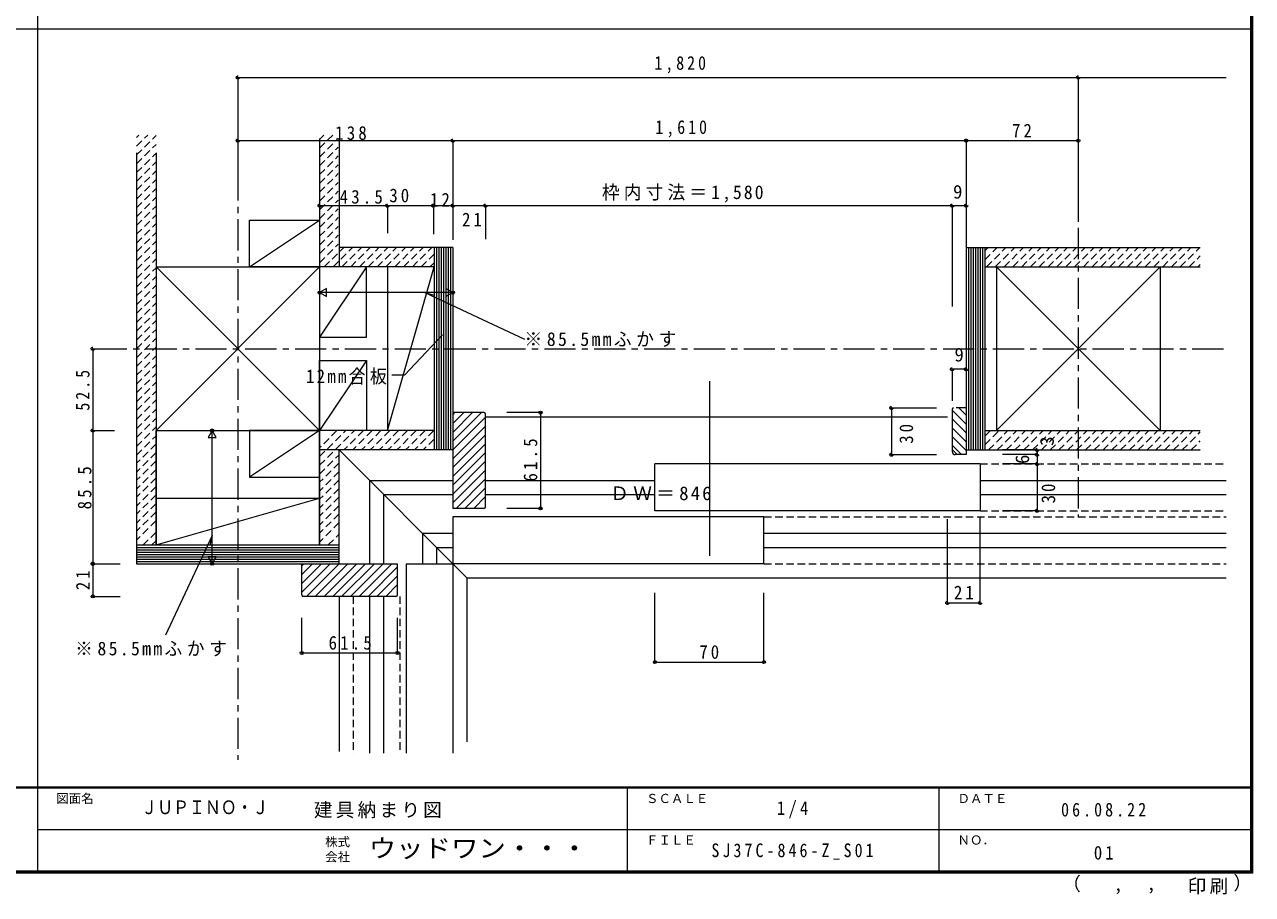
# Model space of a CAD drawing. Units: millimetres at full size, sheet at 1:4; details may follow other scales. Extents: x -800 to 760, y -574 to 557.
# Drawn here: x -28 to 760, y -574 to -16 of the extents above; entities that cross this region are included whole.
import ezdxf
from ezdxf.enums import TextEntityAlignment as Align

# ---------------------------------------------------------------- set-up
doc = ezdxf.new("R2010")
doc.units = ezdxf.units.MM
doc.header["$LTSCALE"] = 4
doc.header["$PDMODE"] = 32
doc.header["$PDSIZE"] = 2
doc.linetypes.add('CHAIN1', pattern=[8, 5, -1, 1, -1])
doc.linetypes.add('DASHED1', pattern=[1.8, 1.2, -0.6])
for name, color, linetype, lineweight in [('0-1_通り芯', 3, 'CHAIN1', 9), ('0-3_仕上', 7, 'Continuous', 9), ('0-A_文字', 3, 'DASHED1', 9), ('0-B_寸法', 3, 'Continuous', 9), ('0-E', 7, 'DASHED1', 9), ('F-0_F-0ﾚｲﾔ', 6, 'Continuous', 9), ('F-1_F-1ﾚｲﾔ', 6, 'Continuous', 9)]:
    doc.layers.add(name, color=color, linetype=linetype, lineweight=lineweight)
doc.layers.add('F-A_F-Aﾚｲﾔ', color=7, linetype='Continuous')
doc.styles.add('HG明朝B', font='')
doc.styles.add('ＭＳ ゴシック', font='')
doc.styles.get('HG明朝B').set_extended_font_data('HG明朝B')
doc.styles.get('ＭＳ ゴシック').set_extended_font_data('MS Gothic')

msp = doc.modelspace()

# ---------------------------------------------------------------- linework, layer by layer
at = {"layer": '0-1_通り芯'}
msp.add_line((648.179, -114.401), (648.179, -331.876), dxfattribs=at)
at = {"layer": '0-3_仕上'}
for p, q in [((-20, 527.333), (-20, -505.333)), ((595.679, -171.425), (595.679, -276.425)), ((411.406, -244.841), (411.406, -356.961)), ((376.406, -327.925), (376.406, -297.925)), ((585.179, -297.925), (585.179, -327.925)), ((202.133, -317.425), (202.133, -361.925)), ((246.633, -331.925), (246.633, -361.925)), ((446.406, -331.925), (246.633, -331.925)), ((227.133, -342.425), (227.133, -361.925)), ((446.406, -342.425), (743.233, -342.425)), ((236.133, -351.425), (236.133, -361.925)), ((446.406, -351.425), (743.233, -351.425)), ((216.633, -361.925), (216.633, -483.546)), ((446.406, -361.925), (246.633, -361.925)), ((202.133, -382.925), (202.133, -483.548))]:
    msp.add_line(p, q, dxfattribs=at)
msp.add_lwpolyline([(216.633, -361.925), (246.633, -361.925), (246.633, -483.546)], dxfattribs=at)
at = {"layer": '0-A_文字', "color": 7, "linetype": 'Continuous'}
for p, q in [((-800, -18.564), (760, -18.564)), ((161.133, -88.934), (161.133, -349.925)), ((173.633, -88.934), (173.633, -171.425)), ((43.633, -98.215), (43.633, -361.925)), ((56.133, -98.215), (56.133, -349.925)), ((246.633, -158.925), (173.633, -158.925)), ((234.633, -158.925), (234.633, -288.925)), ((236.133, -158.925), (236.133, -288.925)), ((237.633, -158.925), (237.633, -288.925)), ((239.133, -158.925), (239.133, -288.925)), ((240.633, -158.925), (240.633, -288.925)), ((242.133, -158.925), (242.133, -288.925)), ((243.633, -158.925), (243.633, -288.925)), ((245.133, -158.925), (245.133, -288.925)), ((246.633, -158.925), (246.633, -326.425)), ((576.179, -158.925), (576.179, -291.925)), ((576.179, -158.925), (726.525, -158.925)), ((577.679, -158.925), (577.679, -288.925)), ((579.179, -158.925), (579.179, -288.925)), ((580.679, -158.925), (580.679, -288.925)), ((582.179, -158.925), (582.179, -288.925)), ((583.679, -158.925), (583.679, -288.925)), ((585.179, -158.925), (585.179, -288.925)), ((586.679, -158.925), (586.679, -288.925)), ((588.179, -158.925), (588.179, -288.925)), ((56.133, -276.425), (161.133, -171.425)), ((56.133, -171.425), (161.133, -276.425)), ((56.133, -171.425), (161.133, -171.425)), ((234.633, -171.425), (161.133, -171.425)), ((588.179, -171.425), (726.525, -171.425)), ((595.679, -171.425), (700.679, -276.425)), ((700.679, -171.425), (700.679, -276.425)), ((228.634, -187.873), (234.634, -189.473)), ((228.634, -187.873), (292.614, -217.788)), ((240.096, -214.928), (215.556, -240.968)), ((215.556, -240.968), (207.556, -240.968)), ((266.633, -264.925), (246.633, -264.925)), ((267.633, -325.409), (267.633, -265.925)), ((564.179, -267.925), (267.633, -267.925)), ((567.179, -262.925), (567.179, -289.925)), ((576.179, -261.925), (569.772, -261.925)), ((56.133, -276.425), (161.133, -276.425)), ((56.133, -349.925), (56.133, -276.425)), ((234.633, -276.425), (161.133, -276.425)), ((161.133, -349.925), (161.133, -276.425)), ((588.179, -276.425), (726.525, -276.425)), ((184.633, -288.925), (161.133, -288.925)), ((173.633, -361.925), (173.633, -288.925)), ((255.633, -370.925), (173.633, -288.925)), ((246.633, -288.925), (173.633, -288.925)), ((173.633, -294.425), (173.633, -288.925)), ((576.179, -288.925), (588.179, -288.925)), ((588.179, -288.925), (726.525, -288.925)), ((585.179, -297.925), (376.406, -297.925)), ((576.179, -291.925), (569.279, -291.925)), ((193.133, -308.425), (246.633, -308.425)), ((193.133, -308.425), (193.133, -361.925)), ((267.633, -308.425), (376.406, -308.425)), ((585.179, -308.425), (743.233, -308.425)), ((56.133, -319.925), (161.133, -319.925)), ((56.133, -349.925), (161.133, -319.925)), ((202.133, -317.425), (246.633, -317.425)), ((267.633, -317.425), (376.406, -317.425)), ((585.179, -317.425), (743.233, -317.425)), ((266.633, -326.425), (246.633, -326.425)), ((585.179, -327.925), (376.406, -327.925)), ((446.406, -361.925), (446.406, -331.925)), ((92.186, -343.926), (62.27, -407.907)), ((92.186, -343.926), (90.586, -349.926)), ((43.633, -349.925), (173.633, -349.925)), ((43.633, -351.425), (173.633, -351.425)), ((43.633, -352.925), (173.633, -352.925)), ((43.633, -354.425), (173.633, -354.425)), ((43.633, -355.925), (173.633, -355.925)), ((43.633, -357.425), (173.633, -357.425)), ((43.633, -358.925), (173.633, -358.925)), ((43.633, -360.425), (173.633, -360.425)), ((43.633, -361.925), (176.633, -361.925)), ((149.633, -381.925), (149.633, -361.925)), ((172.583, -361.925), (211.133, -361.925)), ((211.133, -381.925), (211.133, -361.925)), ((255.633, -370.925), (255.633, -476.307)), ((255.633, -370.925), (743.233, -370.925)), ((210.116, -382.925), (150.633, -382.925)), ((173.633, -382.925), (173.633, -482.414)), ((193.133, -382.925), (193.133, -483.546))]:
    msp.add_line(p, q, dxfattribs=at)
at = {"layer": '0-A_文字', "linetype": 'Continuous'}
for p, q in [((108.633, -49.778), (108.633, -116.107)), ((108.633, -49.778), (743.233, -49.778)), ((648.179, -49.778), (648.179, -116.107)), ((108.633, -90.304), (213.133, -90.304)), ((173.633, -90.304), (173.633, -132.023)), ((213.133, -90.304), (576.179, -90.304)), ((246.633, -90.304), (246.633, -154.087)), ((576.179, -90.304), (576.179, -132.023)), ((161.133, -132.023), (161.133, -166.297)), ((161.133, -132.023), (204.633, -132.023)), ((204.633, -132.023), (567.179, -132.023)), ((204.633, -132.023), (204.633, -149.743)), ((234.133, -132.023), (234.133, -150.287)), ((267.633, -132.023), (267.633, -153.603)), ((567.179, -132.023), (567.179, -196.828)), ((567.179, -132.023), (576.179, -132.023)), ((576.179, -132.023), (576.179, -166.297)), ((15.498, -223.925), (15.498, -276.425)), ((15.498, -223.925), (29.355, -223.925)), ((576.179, -237.1), (576.179, -257.481)), ((246.633, -271.946), (253.653, -264.925)), ((246.633, -266.289), (247.996, -264.925)), ((246.633, -277.603), (259.31, -264.925)), ((246.633, -283.259), (264.967, -264.925)), ((246.633, -288.916), (267.633, -267.916)), ((528.268, -261.925), (528.268, -291.925)), ((528.268, -261.925), (557.067, -261.925)), ((576.179, -272.289), (567.179, -263.289)), ((576.179, -266.632), (571.472, -261.925)), ((246.633, -294.573), (267.633, -273.573)), ((576.179, -277.946), (567.179, -268.946)), ((576.179, -283.603), (567.179, -274.603)), ((15.498, -276.425), (29.355, -276.425)), ((15.498, -276.425), (15.498, -361.925)), ((246.633, -300.23), (267.633, -279.23)), ((576.179, -289.259), (567.179, -280.259)), ((246.633, -305.887), (267.633, -284.887)), ((246.633, -311.544), (267.633, -290.544)), ((573.188, -291.925), (567.179, -285.916)), ((570.531, -291.925), (567.179, -288.573)), ((621.758, -288.925), (599.605, -288.925)), ((246.633, -317.201), (267.633, -296.201)), ((528.268, -291.925), (557.067, -291.925)), ((246.633, -322.858), (267.633, -301.858)), ((248.722, -326.425), (267.633, -307.514)), ((254.379, -326.425), (267.633, -313.171)), ((260.035, -326.425), (267.633, -318.828)), ((564.179, -387.054), (564.179, -333.411)), ((585.179, -387.054), (585.179, -331.925)), ((15.498, -361.925), (29.355, -361.925)), ((156.653, -361.925), (149.633, -368.946)), ((150.996, -361.925), (149.633, -363.289)), ((162.31, -361.925), (149.633, -374.603)), ((167.967, -361.925), (149.633, -380.259)), ((173.624, -361.925), (152.624, -382.925)), ((179.28, -361.925), (158.28, -382.925)), ((184.937, -361.925), (163.937, -382.925)), ((190.594, -361.925), (169.594, -382.925)), ((196.251, -361.925), (175.251, -382.925)), ((201.908, -361.925), (180.908, -382.925)), ((207.565, -361.925), (186.565, -382.925)), ((211.133, -364.014), (192.222, -382.925)), ((211.133, -369.671), (197.879, -382.925)), ((211.133, -375.328), (203.535, -382.925)), ((564.179, -387.054), (585.179, -387.054))]:
    msp.add_line(p, q, dxfattribs=at)
at = {"layer": '0-A_文字'}
for p, q in [((43.633, -93.899), (50.739, -86.794)), ((43.633, -88.243), (45.082, -86.794)), ((43.633, -99.556), (56.133, -87.056)), ((43.633, -105.213), (56.133, -92.713)), ((161.133, -89.536), (163.876, -86.794)), ((161.133, -95.193), (169.532, -86.794)), ((161.133, -100.85), (173.133, -88.85)), ((161.133, -106.507), (173.133, -94.507)), ((43.633, -110.87), (56.133, -98.37)), ((161.133, -112.164), (173.133, -100.164)), ((43.633, -116.527), (56.133, -104.027)), ((43.633, -122.184), (56.133, -109.684)), ((161.133, -117.821), (173.133, -105.821)), ((43.633, -127.841), (56.133, -115.341)), ((161.133, -123.478), (173.133, -111.478)), ((161.133, -129.134), (173.133, -117.135)), ((43.633, -133.497), (56.133, -120.997)), ((161.133, -134.791), (173.133, -122.791)), ((43.633, -139.154), (56.133, -126.654)), ((43.633, -144.811), (56.133, -132.311)), ((161.133, -140.448), (173.133, -128.448)), ((43.633, -150.468), (56.133, -137.968)), ((161.133, -146.105), (173.133, -134.105)), ((161.133, -151.762), (173.133, -139.762)), ((43.633, -156.125), (56.133, -143.625)), ((43.633, -161.782), (56.133, -149.282)), ((161.133, -157.419), (173.133, -145.419)), ((43.633, -167.439), (56.133, -154.938)), ((161.133, -163.076), (173.133, -151.076)), ((161.133, -168.732), (173.133, -156.732)), ((43.633, -173.095), (56.133, -160.595)), ((164.097, -171.425), (176.597, -158.925)), ((169.753, -171.425), (182.253, -158.925)), ((175.41, -171.425), (187.91, -158.925)), ((181.067, -171.425), (193.567, -158.925)), ((186.724, -171.425), (199.224, -158.925)), ((192.381, -171.425), (204.881, -158.925)), ((198.038, -171.425), (210.538, -158.925)), ((203.695, -171.425), (216.195, -158.925)), ((209.352, -171.425), (221.851, -158.925)), ((215.008, -171.425), (227.508, -158.925)), ((220.665, -171.425), (233.165, -158.925)), ((226.322, -171.425), (234.633, -163.115)), ((588.179, -166.823), (596.076, -158.925)), ((588.179, -161.166), (590.419, -158.925)), ((589.233, -171.425), (601.733, -158.925)), ((594.89, -171.425), (607.39, -158.925)), ((600.547, -171.425), (613.047, -158.925)), ((606.204, -171.425), (618.704, -158.925)), ((611.861, -171.425), (624.361, -158.925)), ((617.518, -171.425), (630.017, -158.925)), ((623.174, -171.425), (635.674, -158.925)), ((628.831, -171.425), (641.331, -158.925)), ((634.488, -171.425), (646.988, -158.925)), ((640.145, -171.425), (652.645, -158.925)), ((645.802, -171.425), (658.302, -158.925)), ((651.459, -171.425), (663.959, -158.925)), ((657.116, -171.425), (669.615, -158.925)), ((662.772, -171.425), (675.272, -158.925)), ((668.429, -171.425), (680.929, -158.925)), ((674.086, -171.425), (686.586, -158.925)), ((679.743, -171.425), (692.243, -158.925)), ((685.4, -171.425), (697.9, -158.925)), ((691.057, -171.425), (703.557, -158.925)), ((696.713, -171.425), (709.213, -158.925)), ((702.37, -171.425), (714.87, -158.925)), ((708.027, -171.425), (720.527, -158.925)), ((713.684, -171.425), (726.184, -158.925)), ((719.341, -171.425), (726.525, -164.241)), ((43.633, -178.752), (56.133, -166.252)), ((43.633, -184.409), (56.133, -171.909)), ((231.979, -171.425), (234.633, -168.772)), ((724.998, -171.425), (726.525, -169.898)), ((43.633, -190.066), (56.133, -177.566)), ((43.633, -195.723), (56.133, -183.223)), ((43.633, -201.38), (56.133, -188.88)), ((43.633, -207.037), (56.133, -194.536)), ((43.633, -212.693), (56.133, -200.193)), ((43.633, -218.35), (56.133, -205.85)), ((43.633, -224.007), (56.133, -211.507)), ((43.633, -229.664), (56.133, -217.164)), ((43.633, -235.321), (56.133, -222.821)), ((43.633, -240.978), (56.133, -228.478)), ((43.633, -246.635), (56.133, -234.134)), ((43.633, -252.291), (56.133, -239.791)), ((43.633, -257.948), (56.133, -245.448)), ((43.633, -263.605), (56.133, -251.105)), ((43.633, -269.262), (56.133, -256.762)), ((43.633, -275.275), (56.133, -262.775)), ((43.633, -280.932), (56.133, -268.432)), ((43.633, -286.589), (56.133, -274.089)), ((43.633, -292.246), (56.133, -279.746)), ((161.133, -293.183), (177.89, -276.425)), ((172.234, -276.425), (161.133, -287.526)), ((161.133, -298.781), (183.489, -276.425)), ((189.204, -276.425), (176.704, -288.925)), ((194.861, -276.425), (182.361, -288.925)), ((200.518, -276.425), (188.018, -288.925)), ((206.175, -276.425), (193.675, -288.925)), ((211.832, -276.425), (199.332, -288.925)), ((217.489, -276.425), (204.989, -288.925)), ((223.145, -276.425), (210.645, -288.925)), ((228.802, -276.425), (216.302, -288.925)), ((234.459, -276.425), (221.959, -288.925)), ((234.633, -281.909), (227.616, -288.925)), ((588.179, -285.617), (597.37, -276.425)), ((588.179, -279.96), (591.713, -276.425)), ((590.527, -288.925), (603.027, -276.425)), ((596.184, -288.925), (608.684, -276.425)), ((601.841, -288.925), (614.341, -276.425)), ((607.498, -288.925), (619.998, -276.425)), ((613.155, -288.925), (625.655, -276.425)), ((618.811, -288.925), (631.311, -276.425)), ((624.468, -288.925), (636.968, -276.425)), ((630.125, -288.925), (642.625, -276.425)), ((635.782, -288.925), (648.282, -276.425)), ((641.439, -288.925), (653.939, -276.425)), ((647.096, -288.925), (659.596, -276.425)), ((652.753, -288.925), (665.253, -276.425)), ((658.409, -288.925), (670.909, -276.425)), ((664.066, -288.925), (676.566, -276.425)), ((669.723, -288.925), (682.223, -276.425)), ((675.38, -288.925), (687.88, -276.425)), ((681.037, -288.925), (693.537, -276.425)), ((686.694, -288.925), (699.194, -276.425)), ((692.351, -288.925), (704.851, -276.425)), ((698.007, -288.925), (710.507, -276.425)), ((703.664, -288.925), (716.164, -276.425)), ((709.321, -288.925), (721.821, -276.425)), ((714.978, -288.925), (726.525, -277.378)), ((720.635, -288.925), (726.525, -283.035)), ((56.133, -284.987), (43.633, -297.487)), ((56.133, -290.644), (43.633, -303.144)), ((726.292, -288.925), (726.525, -288.692)), ((56.133, -295.886), (43.633, -308.386)), ((161.133, -304.438), (173.633, -291.938)), ((173.633, -297.18), (161.133, -309.68)), ((56.133, -301.543), (43.633, -314.043)), ((56.133, -306.784), (43.633, -319.284)), ((173.633, -302.836), (161.133, -315.336)), ((56.133, -312.441), (43.633, -324.941)), ((173.633, -308.078), (161.133, -320.578)), ((173.633, -313.735), (161.133, -326.235)), ((56.133, -317.682), (43.633, -330.182)), ((173.632, -318.976), (161.133, -331.476)), ((56.133, -323.339), (43.633, -335.839)), ((56.133, -328.581), (43.633, -341.081)), ((173.632, -329.875), (161.132, -342.375)), ((173.632, -324.633), (161.133, -337.133)), ((56.133, -334.238), (43.633, -346.737)), ((173.632, -335.531), (161.132, -348.031)), ((56.133, -341.615), (47.822, -349.925)), ((166.616, -349.925), (173.633, -342.909)), ((56.133, -347.272), (53.479, -349.925))]:
    msp.add_line(p, q, dxfattribs=at)
at = {"layer": '0-A_文字', "linetype": 'CHAIN1'}
for p, q in [((108.633, -108.831), (108.633, -487.79)), ((17.398, -223.925), (743.233, -223.925))]:
    msp.add_line(p, q, dxfattribs=at)
at = {"layer": '0-A_文字', "color": 7}
for p, q in [((585.179, -297.925), (743.233, -297.925)), ((585.179, -327.925), (743.233, -327.925))]:
    msp.add_line(p, q, dxfattribs=at)
at = {"layer": '0-A_文字', "color": 7, "linetype": 'Continuous'}
for points in [[(204.633, -171.425), (204.633, -276.425), (234.633, -171.425)], [(595.679, -171.425), (595.679, -276.425), (700.679, -171.425)]]:
    msp.add_lwpolyline(points, dxfattribs=at)
at = {"layer": '0-A_文字', "linetype": 'Continuous'}
for points in [[(576.179, -237.1), (567.179, -237.1), (567.179, -257.481)], [(621.758, -288.925), (621.758, -291.925), (599.605, -291.925)], [(621.758, -291.925), (621.758, -297.925), (599.605, -297.925)], [(621.758, -297.925), (621.758, -327.925), (599.605, -327.925)]]:
    msp.add_lwpolyline(points, dxfattribs=at)
at = {"layer": '0-A_文字', "color": 7, "linetype": 'Continuous'}
for centre, radius, start, end in [((266.633, -265.925), 1, 0, 90), ((568.179, -262.925), 1, 90, 180), ((569.179, -289.925), 2, 180, 270), ((266.633, -325.425), 1, 270, 0), ((150.633, -381.925), 1, 179.99999, 269.99999), ((210.133, -381.925), 1, 269.99999, 359.99999)]:
    msp.add_arc(centre, radius, start, end, dxfattribs=at)
at = {"layer": '0-A_文字'}
for p in [(108.633, -49.778), (648.179, -49.778), (108.633, -90.304), (246.633, -90.304), (576.179, -90.304), (161.133, -132.023), (204.633, -132.023), (234.133, -132.023), (246.633, -132.023), (267.633, -132.023), (567.179, -132.023), (576.179, -132.023), (15.498, -223.925), (567.179, -237.1), (576.179, -237.1), (528.268, -261.925), (15.498, -276.425), (528.268, -291.925), (621.758, -288.925), (621.758, -291.925), (621.758, -297.925), (621.758, -327.925), (15.498, -361.925), (564.179, -387.054), (585.179, -387.054)]:
    msp.add_point(p, dxfattribs=at)
at = {"layer": '0-B_寸法'}
for p, q in [((576.179, -90.304), (648.179, -90.304)), ((576.179, -90.304), (576.179, -139.735)), ((648.179, -90.304), (648.179, -139.735)), ((116.133, -171.425), (161.133, -141.425)), ((191.133, -171.425), (161.133, -216.425)), ((246.633, -187.897), (161.133, -187.897)), ((302.943, -264.925), (281.265, -264.925)), ((302.943, -264.925), (302.943, -326.425)), ((92.161, -361.925), (92.161, -276.425)), ((302.943, -326.425), (281.265, -326.425)), ((227.133, -342.425), (246.633, -342.425)), ((236.133, -351.425), (246.633, -351.425)), ((15.498, -361.925), (15.498, -382.925)), ((15.498, -361.925), (33.1, -361.925)), ((15.498, -382.925), (33.1, -382.925)), ((376.406, -425.105), (376.406, -380.552)), ((446.406, -425.105), (446.406, -380.552)), ((149.633, -419.219), (149.633, -396.771)), ((211.133, -419.219), (211.133, -396.771)), ((149.633, -419.219), (211.133, -419.219)), ((376.406, -425.105), (446.406, -425.105))]:
    msp.add_line(p, q, dxfattribs=at)
for points in [[(161.133, -171.425), (116.133, -171.425), (116.133, -141.425), (161.133, -141.425)], [(161.133, -171.425), (161.133, -216.425), (191.133, -216.425), (191.133, -171.425)], [(165.633, -190.495), (165.633, -185.299), (161.133, -187.897)], [(242.133, -185.299), (242.133, -190.495), (246.633, -187.897)], [(161.133, -276.425), (161.133, -231.425), (191.133, -231.425), (191.133, -276.425)], [(89.563, -280.925), (94.759, -280.925), (92.161, -276.425)], [(161.133, -276.425), (116.133, -276.425), (116.133, -306.425), (161.133, -306.425)], [(94.759, -357.425), (89.563, -357.425), (92.161, -361.925)]]:
    msp.add_lwpolyline(points, close=True, dxfattribs=at)
msp.add_lwpolyline([(191.133, -231.425), (161.133, -276.425), (116.133, -306.425)], dxfattribs=at)
for p in [(576.179, -90.304), (648.179, -90.304), (161.133, -187.897), (246.633, -187.897), (302.943, -264.925), (92.161, -276.425), (302.943, -326.425), (15.498, -361.925), (92.161, -361.925), (15.498, -382.925), (149.633, -419.219), (211.133, -419.219), (376.406, -425.105), (446.406, -425.105)]:
    msp.add_point(p, dxfattribs=at)
at = {"layer": '0-E'}
for p, q in [((446.406, -331.925), (743.233, -331.925)), ((446.406, -361.925), (743.233, -361.925)), ((182.633, -382.925), (182.633, -483.845)), ((212.633, -382.925), (212.633, -483.546))]:
    msp.add_line(p, q, dxfattribs=at)
at = {"layer": 'F-0_F-0ﾚｲﾔ'}
for p, q in [((758.667, 556.667), (758.667, -560.667)), ((759.333, 556.667), (759.333, -560.667)), ((760, 556.667), (760, -560.667))]:
    msp.add_line(p, q, dxfattribs=at)
at = {"layer": 'F-1_F-1ﾚｲﾔ'}
for p, q in [((760, -505.333), (-800, -505.333)), ((760, -506), (-800, -506)), ((-20, -506), (-20, -559.333)), ((358.666, -506), (358.666, -559.333)), ((558.667, -506), (558.667, -559.333)), ((-20, -532.667), (758.667, -532.667)), ((760, -559.333), (-800, -559.333)), ((760, -560), (-800, -560)), ((760, -560.667), (-800, -560.667))]:
    msp.add_line(p, q, dxfattribs=at)

# ---------------------------------------------------------------- texts
at = {"layer": '0-A_文字', "color": 7, "style": 'ＭＳ ゴシック'}
for p in [(567.814, -130.206), (568.706, -234.776)]:
    msp.add_text('9', height=8.798, dxfattribs=at).set_placement(p, align=Align.BOTTOM_LEFT)
for s, p in [('3', (635.09, -286.251)), ('6', (619.236, -297.908))]:
    msp.add_text(s, height=8.798, rotation=90, dxfattribs=at).set_placement(p, align=Align.BOTTOM_LEFT)
at = {"layer": '0-A_文字', "color": 7, "char_height": 8.798, "attachment_point": 7, "style": 'ＭＳ ゴシック'}
for s, insert in [('\\T1.38;\\W0.85;1,820', (376.024, -47.12)), ('\\T1.38;\\W0.85;1,610', (376.656, -88.304)), ('\\T1.38;\\W0.9;138', (171.127, -89.955)), ('\\T1.23;\\W0.95;枠内寸法＝1,580', (342.351, -130.109)), ('\\T1.38;\\W0.9;43.5', (174.001, -130.909)), ('\\T1.36;\\W0.9;30', (205.883, -130.023)), ('\\T1.36;\\W0.9;12', (232.018, -132.638)), ('\\T1.36;\\W0.9;21', (252.537, -145.348)), ('\\T1.27;\\W0.9;12mm合板', (152.356, -246.968)), ('\\T1.23;ＤＷ＝846', (347.703, -321.26)), ('\\T1.36;\\W0.9;21', (568.366, -384.797))]:
    msp.add_mtext(s, dxfattribs=dict(at, insert=insert))
at = {"layer": '0-A_文字', "color": 7, "char_height": 8.798, "attachment_point": 7, "rotation": 90, "style": 'ＭＳ ゴシック'}
for s, insert in [('\\T1.38;\\W0.85;52.5', (13.498, -263.675)), ('\\T1.36;\\W0.9;30', (542.268, -284.925)), ('\\T1.38;\\W0.9;85.5', (14.74, -327.075)), ('\\T1.36;\\W0.9;30', (633.466, -323.206))]:
    msp.add_mtext(s, dxfattribs=dict(at, insert=insert))
at = {"layer": '0-B_寸法', "color": 7, "char_height": 8.798, "attachment_point": 7, "style": 'ＭＳ ゴシック'}
for s, insert in [('\\T1.36;\\W0.9;72', (605.679, -88.304)), ('\\T1.26;\\W0.95;※85.5mmふかす', (292.642, -222.775)), ('\\T1.38;\\W0.9;61.5', (166.883, -417.219)), ('\\T1.26;\\W0.95;※85.5mmふかす', (4.146, -421.405)), ('\\T1.36;\\W0.9;70', (404.906, -423.105))]:
    msp.add_mtext(s, dxfattribs=dict(at, insert=insert))
at = {"layer": '0-B_寸法', "color": 7, "char_height": 8.798, "attachment_point": 7, "rotation": 90, "style": 'ＭＳ ゴシック'}
for s, insert in [('\\T1.38;\\W0.9;61.5', (300.943, -309.175)), ('\\T1.36;\\W0.9;21', (13.498, -378.925))]:
    msp.add_mtext(s, dxfattribs=dict(at, insert=insert))
at = {"layer": 'F-A_F-Aﾚｲﾔ', "style": 'ＭＳ ゴシック'}
for s, height, p in [('図面名', 5.865, (-8, -517.333)), ('ＳＣＡＬＥ', 5.865, (370.666, -517.334)), ('ＤＡＴＥ', 5.865, (570.667, -517.334)), ('株式', 5.865, (164.666, -545.2)), ('ＦＩＬＥ', 5.865, (370.666, -544)), ('ＮＯ．', 5.865, (570.667, -544.001)), ('会社', 5.865, (164.666, -554.8)), ('（', 8.798, (637.871, -574.442)), ('）', 8.798, (747.787, -573.884)), (',', 8.798, (670.837, -574.442)), (',', 8.798, (692.026, -574.07))]:
    msp.add_text(s, height=height, dxfattribs=at).set_placement(p, align=Align.BOTTOM_LEFT)
at = {"layer": 'F-A_F-Aﾚｲﾔ'}
for s, height, style, width, p in [('ＪＵＰＩＮＯ・Ｊ', 8.798, 'HG明朝B', 0.85, (46.667, -525.333)), ('ウッドワン・・・', 11.73, 'ＭＳ ゴシック', 1.1, (192.666, -554))]:
    msp.add_text(s, height=height, dxfattribs=dict(at, style=style, width=width)).set_placement(p, align=Align.BOTTOM_LEFT)
at = {"layer": 'F-A_F-Aﾚｲﾔ', "char_height": 8.798, "attachment_point": 7, "style": 'ＭＳ ゴシック'}
for s, insert in [('\\T1.17;建具納まり図', (157.389, -525.333)), ('\\T1.38;\\W0.9;1/4', (454.667, -525.334)), ('\\T1.39;\\W0.85;06.08.22', (637.167, -524.334)), ('\\T1.39;\\W0.85;SJ37C-846-Z_S01', (412.667, -552)), ('\\T1.36;\\W0.9;01', (658.167, -552.001)), ('\\T1.17;印刷', (718.42, -574.256))]:
    msp.add_mtext(s, dxfattribs=dict(at, insert=insert))

doc.saveas('drawing.dxf')
